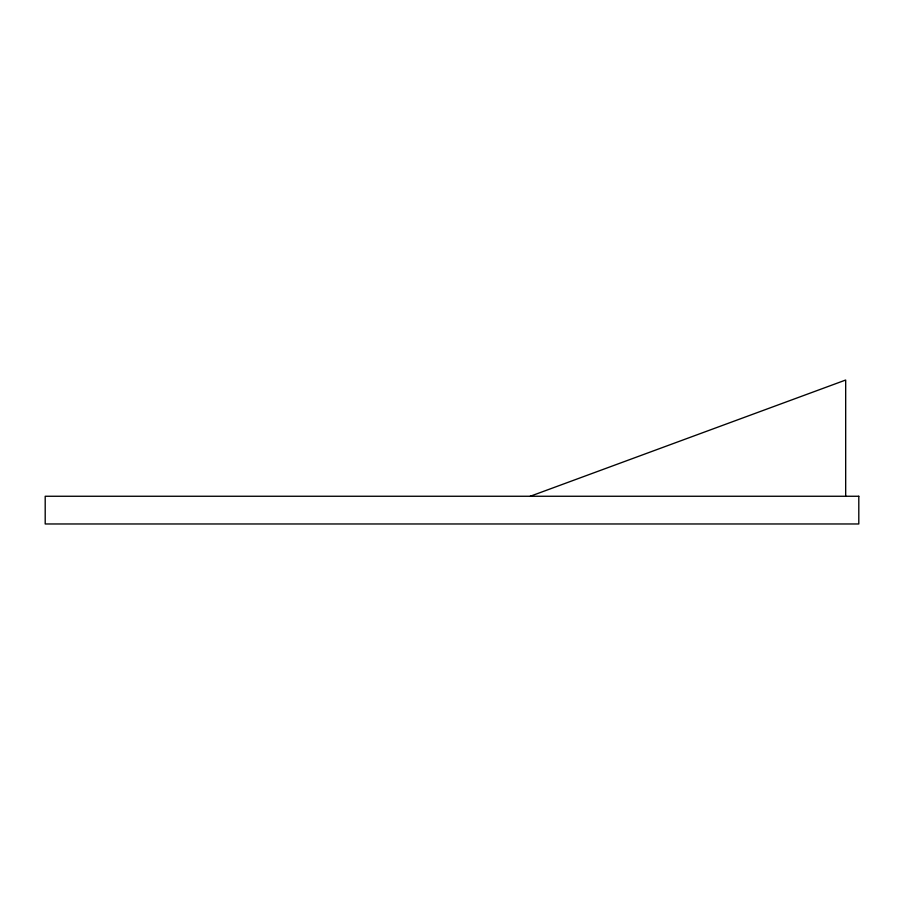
<?xml version="1.0" encoding="UTF-8"?>
<svg xmlns="http://www.w3.org/2000/svg" width="904" height="904" viewBox="0 0 904 904"><rect width="100%" height="100%" fill="white"/><g stroke="black" fill="none" stroke-linecap="round" stroke-linejoin="round"><path stroke-width="1.36" d="M530.23 496.262L845.681 380.03L845.681 496.262M858.8 496.262L45.2 496.262L45.2 523.97L858.8 523.97L858.8 496.262"/></g></svg>
